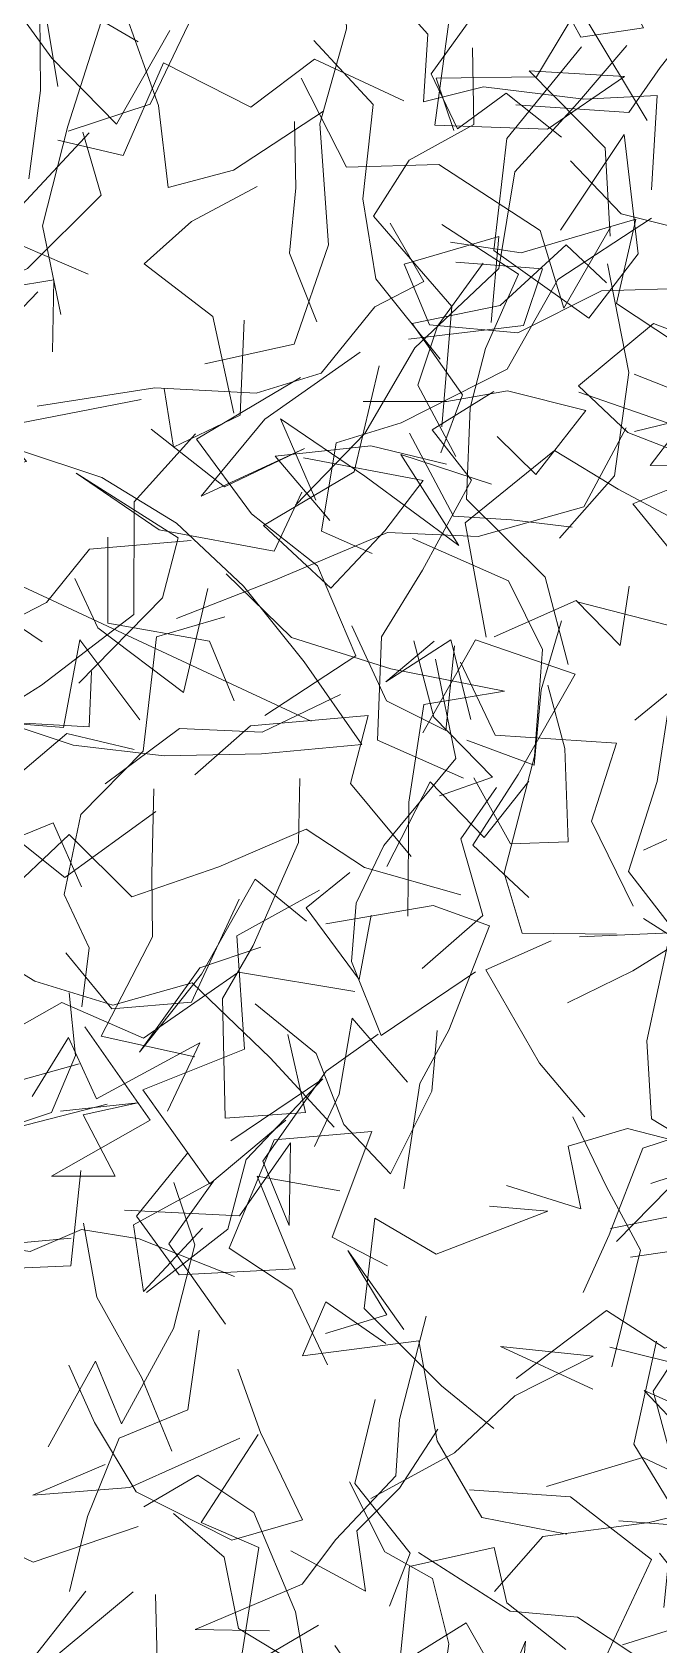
# Model space of a CAD drawing. Header units: metres. Extents: x 0 to 46.1, y -33.1 to 1.9.
# Drawn here: x 40.295 to 40.527, y -9.414 to -8.818 of the extents above; entities that cross this region are included whole.
import ezdxf

# ---------------------------------------------------------------- set-up
doc = ezdxf.new("R2010")
doc.units = ezdxf.units.M
doc.header["$LTSCALE"] = 0.02
doc.layers.add('AB_EXT_MASSIF', color=8, linetype='Continuous', lineweight=9)
doc.layers.add('BLOC_FEUILLAGE', color=7, linetype='Continuous', lineweight=13)
doc.layers.add('ARCHIBOOKS_ARBRE', color=7, linetype='Continuous')

# ---------------------------------------------------------------- blocks, each defined once
blk = doc.blocks.new('AB_ALPHA_7b87773eaf7dd805')
at = {"layer": 'BLOC_FEUILLAGE', "color": 8, "lineweight": 13, "true_color": 0x878787, "transparency": 33554572}
for points in [[(-1.7651, 1.5697), (-1.7543, 1.6512), (-1.7548, 1.7224), (-1.716, 1.7689), (-1.6521, 1.8513), (-1.6025, 1.8741)], [(-1.1943, 1.6235), (-1.2505, 1.717), (-1.3085, 1.8047), (-1.3675, 1.8744)], [(-1.493, 1.632), (-1.5762, 1.5775), (-1.6363, 1.5614), (-1.6452, 1.6373), (-1.6759, 1.7223), (-1.7209, 1.7715), (-1.7844, 1.8462)], [(-1.284, 1.7524), (-1.2555, 1.7005), (-1.1976, 1.7089), (-1.2253, 1.7609), (-1.2751, 1.7855), (-1.3532, 1.763), (-1.3687, 1.827)], [(-1.6641, 1.696), (-1.7399, 1.7407), (-1.8102, 1.8039), (-1.8739, 1.7434), (-1.8519, 1.6598)], [(-0.9656, 1.7862), (-1.0652, 1.8102), (-1.1332, 1.7344), (-1.1824, 1.6723), (-1.2112, 1.6307), (-1.3156, 1.6379)], [(-1.6025, 1.3986), (-1.52, 1.417), (-1.4885, 1.5086), (-1.4965, 1.6202), (-1.4718, 1.708), (-1.4753, 1.7839)], [(-1.1903, 1.5593), (-1.1851, 1.6465), (-1.2528, 1.643), (-1.3455, 1.6545), (-1.4006, 1.6406), (-1.3968, 1.703), (-1.4618, 1.7756)], [(-1.2934, 1.7843), (-1.2435, 1.7522), (-1.2964, 1.6636), (-1.389, 1.6625), (-1.3729, 1.6141)], [(-1.6347, 1.7066), (-1.684, 1.6199), (-1.7436, 1.6811), (-1.7955, 1.7522), (-1.8459, 1.7573), (-1.9334, 1.7295)], [(-1.7287, 1.6137), (-1.653, 1.6384), (-1.6143, 1.7196), (-1.6549, 1.7697)], [(-1.2734, 1.6079), (-1.3245, 1.6487), (-1.3693, 1.6156), (-1.3937, 1.6664), (-1.3428, 1.7373)], [(-1.7383, 1.6549), (-1.7491, 1.7199), (-1.6959, 1.7212), (-1.7291, 1.6182), (-1.7524, 1.5263), (-1.7353, 1.4443)], [(-1.2286, 1.5167), (-1.2331, 1.5982), (-1.3032, 1.6693), (-1.2153, 1.6641), (-1.2862, 1.6155), (-1.3904, 1.619), (-1.3767, 1.719)], [(-1.5189, 1.2683), (-1.4548, 1.3344), (-1.4087, 1.4135), (-1.3312, 1.4867), (-1.3166, 1.576), (-1.2587, 1.6394), (-1.2132, 1.6926)], [(-1.5019, 1.6974), (-1.4472, 1.6382), (-1.4566, 1.5512), (-1.4446, 1.4771), (-1.3853, 1.4029)], [(-1.3556, 1.6905), (-1.3543, 1.6198), (-1.4139, 1.5867), (-1.4469, 1.535), (-1.3747, 1.4518), (-1.3838, 1.3405)], [(-1.2744, 1.5221), (-1.2155, 1.6104), (-1.2028, 1.5003), (-1.2482, 1.4408), (-1.3357, 1.5033), (-1.3237, 1.6068), (-1.2549, 1.6914)], [(-1.419, 1.6415), (-1.5014, 1.6799), (-1.5602, 1.6357), (-1.6406, 1.6767), (-1.6778, 1.591), (-1.7381, 1.6054)], [(-1.5135, 1.6626), (-1.4717, 1.5803), (-1.3866, 1.5828), (-1.2931, 1.5218), (-1.2712, 1.4501), (-1.2283, 1.5249)], [(-1.7152, 1.6125), (-1.6981, 1.5544), (-1.7661, 1.4867), (-1.8147, 1.4642)], [(-1.4991, 1.4375), (-1.5244, 1.5008), (-1.5186, 1.5611), (-1.5197, 1.6224)], [(-1.2652, 1.5863), (-1.2184, 1.5373), (-1.1641, 1.5236), (-1.128, 1.4873)], [(-1.5542, 1.5625), (-1.6148, 1.5303), (-1.6584, 1.4911), (-1.5952, 1.4425), (-1.5757, 1.3533)], [(-1.4314, 1.5285), (-1.4004, 1.4749), (-1.4456, 1.4513), (-1.4951, 1.3902), (-1.5553, 1.3717), (-1.6486, 1.3766), (-1.7572, 1.3596)], [(-1.4482, 1.2235), (-1.4948, 1.2442), (-1.4813, 1.3258), (-1.4214, 1.3442), (-1.3234, 1.3938), (-1.2768, 1.4765), (-1.1902, 1.5332)], [(-1.3838, 1.5273), (-1.3132, 1.4815), (-1.3435, 1.4129), (-1.3577, 1.358), (-1.361, 1.2737), (-1.2886, 1.2018), (-1.2674, 1.1212)], [(-1.3757, 1.5111), (-1.3105, 1.5011), (-1.2048, 1.5322), (-1.2226, 1.4544), (-1.1327, 1.3949)], [(-1.1202, 1.2997), (-1.2123, 1.3353), (-1.2578, 1.3785), (-1.1884, 1.4359), (-1.1153, 1.4081), (-1.0486, 1.4687), (-0.977, 1.5305)], [(-1.7103, 1.4816), (-1.7903, 1.516), (-1.824, 1.4626), (-1.7419, 1.4764), (-1.7431, 1.4098)], [(-1.1537, 1.4686), (-1.2366, 1.466), (-1.3136, 1.4272), (-1.3951, 1.4348), (-1.4187, 1.4908), (-1.3313, 1.5162), (-1.3383, 1.4369)], [(-1.2319, 1.4734), (-1.269, 1.5087), (-1.3299, 1.4526), (-1.4113, 1.4359), (-1.3649, 1.3701), (-1.3849, 1.3164)], [(-1.4147, 1.4215), (-1.3085, 1.4341), (-1.2909, 1.4864), (-1.3708, 1.4925)], [(-1.3457, 1.4916), (-1.3878, 1.4335), (-1.4061, 1.3789), (-1.371, 1.3131)], [(-1.2752, 1.2379), (-1.2245, 1.2954), (-1.2113, 1.3906), (-1.231, 1.4911)], [(-1.7565, 1.4651), (-1.8318, 1.3871), (-1.7671, 1.3085), (-1.8354, 1.2949)], [(-1.64, 1.376), (-1.6316, 1.3218), (-1.5698, 1.3512), (-1.5663, 1.4389)], [(-1.4591, 1.4096), (-1.5471, 1.3477), (-1.6058, 1.2765), (-1.5106, 1.3206), (-1.5844, 1.285), (-1.6521, 1.3385)], [(-1.5144, 1.386), (-1.6103, 1.3292), (-1.5596, 1.2603), (-1.4987, 1.2123), (-1.4631, 1.1291), (-1.5471, 1.074)], [(-1.4417, 1.3969), (-1.4648, 1.2989), (-1.5483, 1.2494), (-1.4864, 1.1917), (-1.4363, 1.2445), (-1.401, 1.2911), (-1.5114, 1.3119)], [(-1.2063, 1.3892), (-1.1453, 1.3653), (-1.1915, 1.3049), (-1.0809, 1.3062), (-1.0702, 1.3598)], [(-1.3329, 1.3315), (-1.2971, 1.2966), (-1.2509, 1.3557), (-1.3233, 1.3739), (-1.3793, 1.3638), (-1.4563, 1.364)], [(-1.336, 1.3731), (-1.3928, 1.3379), (-1.3566, 1.2912), (-1.4017, 1.2082), (-1.4396, 1.1466), (-1.4431, 1.0512), (-1.3638, 1.0162)], [(-1.1631, 1.2148), (-1.2076, 1.2696), (-1.1491, 1.2928), (-1.175, 1.3438), (-1.2575, 1.3726)], [(-1.206, 1.3361), (-1.1035, 1.3611), (-1.053, 1.3255), (-1.0046, 1.2501), (-0.9434, 1.1689)], [(-1.3381, 1.2875), (-1.4216, 1.315), (-1.368, 1.231), (-1.455, 1.295), (-1.5328, 1.3479), (-1.5, 1.2727)], [(-1.6113, 1.3342), (-1.6679, 1.2712), (-1.668, 1.1672), (-1.7532, 1.1021), (-1.8295, 1.054), (-1.8884, 1.041)], [(-1.6288, 1.1637), (-1.5372, 1.1994), (-1.4339, 1.2431), (-1.3502, 1.2392), (-1.2528, 1.2668), (-1.2137, 1.3396)], [(-1.4138, 1.3348), (-1.373, 1.2581), (-1.3194, 1.2548), (-1.2635, 1.2479)], [(-1.3796, 1.3061), (-1.4493, 1.323), (-1.5376, 1.3134), (-1.4872, 1.2542)], [(-1.1387, 1.239), (-1.2212, 1.2831), (-1.2798, 1.3187), (-1.3623, 1.252), (-1.3428, 1.1463)], [(-1.513, 1.2803), (-1.5387, 1.2259), (-1.6448, 1.2454), (-1.7213, 1.2979), (-1.627, 1.2381), (-1.6415, 1.1827), (-1.7187, 1.1038)], [(-1.5754, 1.0877), (-1.5982, 1.1426), (-1.6922, 1.1594), (-1.6919, 1.2388)], [(-1.411, 1.2375), (-1.3224, 1.1982), (-1.291, 1.135), (-1.2983, 1.0364), (-1.3264, 0.9283), (-1.3097, 0.8731), (-1.2228, 0.8722)], [(-1.6153, 1.2355), (-1.709, 1.2276), (-1.7485, 1.1783), (-1.7992, 1.1525), (-1.8102, 1.1), (-1.8718, 1.135)], [(-1.7226, 1.2006), (-1.7012, 1.1549), (-1.6221, 1.0951), (-1.5998, 1.1912)], [(-1.583, 1.2047), (-1.5226, 1.1461), (-1.4309, 1.1172), (-1.3261, 1.0964), (-1.4004, 1.0842), (-1.4144, 0.994), (-1.4151, 0.8886)], [(-1.2109, 1.1933), (-1.2193, 1.1386), (-1.2598, 1.1802), (-1.3354, 1.1467)], [(-1.2588, 1.1789), (-1.1766, 1.1576), (-1.0951, 1.1212), (-1.0082, 1.0889), (-0.9089, 1.0645), (-0.8154, 1.0229), (-0.7594, 1.033)], [(-1.8977, 1.1482), (-1.7933, 1.1141), (-1.7996, 1.1737), (-1.7525, 1.1419)], [(-1.716, 0.8049), (-1.7094, 0.8594), (-1.7324, 0.9086), (-1.7171, 0.9827), (-1.6593, 1.0411), (-1.6472, 1.1466), (-1.5841, 1.1651)], [(-1.3607, 1.0512), (-1.2986, 1.0282), (-1.2922, 1.0977), (-1.2735, 1.1615)], [(-1.467, 1.1567), (-1.4349, 1.0875), (-1.3802, 1.0601), (-1.3721, 1.1382)], [(-1.6625, 1.0701), (-1.7178, 1.1439), (-1.7331, 1.0629), (-1.8134, 1.0693), (-1.7093, 1.0636), (-1.7072, 1.1145)], [(-1.3571, 1.0702), (-1.3755, 1.144), (-1.4356, 1.1052), (-1.3908, 1.1425)], [(-1.386, 0.9997), (-1.3371, 1.0172), (-1.3913, 1.0726), (-1.4097, 1.143)], [(-1.3034, 0.906), (-1.3552, 0.9542), (-1.3133, 1.0194), (-1.2608, 1.1122), (-1.3529, 1.1438), (-1.4013, 1.0579)], [(-1.1561, 0.8582), (-1.2117, 0.9301), (-1.185, 1.013), (-1.1751, 1.0788), (-1.1235, 1.1367), (-1.2056, 1.0698)], [(-1.9779, 1.1305), (-1.9259, 1.0834), (-1.8602, 1.0244), (-1.8126, 0.9464), (-1.7426, 0.975), (-1.7163, 0.9158)], [(-1.3898, 1.1261), (-1.371, 1.0342), (-1.4375, 0.954), (-1.463, 0.9006), (-1.4672, 0.8469), (-1.4398, 0.7785), (-1.3528, 0.8372)], [(-1.2073, 0.898), (-1.2457, 0.9763), (-1.2228, 1.0484), (-1.3346, 1.0559), (-1.3667, 1.1233)], [(-1.2859, 1.1021), (-1.2703, 1.0435), (-1.2673, 0.9572), (-1.3205, 0.9555), (-1.3542, 1.0163)], [(-1.6945, 1.0109), (-1.626, 1.062), (-1.5497, 1.0586), (-1.4773, 1.0935)], [(-1.4121, 0.9437), (-1.4681, 1.0112), (-1.4519, 1.0741), (-1.5603, 1.0644), (-1.6117, 1.0191)], [(-1.6479, 0.9853), (-1.7316, 0.9244), (-1.8118, 0.9882), (-1.73, 1.0574), (-1.6678, 1.0427)], [(-1.1978, 0.9496), (-1.1277, 0.9818), (-1.1386, 1.0306), (-1.061, 0.995), (-0.9921, 0.9075), (-0.9191, 0.8989), (-0.8325, 0.8652)], [(-1.515, 1.0158), (-1.5162, 0.9566), (-1.5578, 0.8617), (-1.5861, 0.8127), (-1.5839, 0.7023), (-1.5096, 0.7073), (-1.5258, 0.7794)], [(-1.3035, 1.0133), (-1.3449, 0.9614), (-1.3947, 1.0127), (-1.4346, 0.9345)], [(-1.6117, 0.7589), (-1.6983, 0.778), (-1.6509, 0.8695), (-1.6513, 0.9278), (-1.6497, 1.0064)], [(-1.3335, 1.0075), (-1.3664, 0.9602), (-1.3461, 0.8892), (-1.4019, 0.8405)], [(-1.3663, 0.9083), (-1.4551, 0.9338), (-1.5089, 0.9689), (-1.5896, 0.9344), (-1.6699, 0.9065), (-1.7276, 0.9642), (-1.7936, 0.9018)], [(-1.4686, 0.929), (-1.509, 0.8964), (-1.46, 0.8303), (-1.449, 0.8897)], [(-1.5508, 0.86), (-1.6071, 0.8411), (-1.6628, 0.7632), (-1.6056, 0.8353), (-1.5561, 0.9229), (-1.5088, 0.884)], [(-1.5278, 0.7003), (-1.5979, 0.6417), (-1.6597, 0.7284), (-1.5658, 0.766), (-1.5729, 0.8704), (-1.4967, 0.9126)], [(-1.7309, 0.8549), (-1.6885, 0.8031), (-1.6149, 0.8092), (-1.5709, 0.9043)], [(-1.491, 0.8815), (-1.3919, 0.8987), (-1.3397, 0.8799), (-1.3774, 0.7835), (-1.4042, 0.7342), (-1.4189, 0.6368)], [(-1.1978, 0.8865), (-1.105, 0.8277), (-1.0813, 0.9034), (-1.0089, 0.8812)], [(-1.9149, 0.7948), (-1.8511, 0.8846), (-1.7594, 0.8288), (-1.6874, 0.8064), (-1.6141, 0.8273), (-1.5424, 0.7579), (-1.4833, 0.6939)], [(-1.268, 0.8088), (-1.2077, 0.8381), (-1.1193, 0.893), (-1.063, 0.8528)], [(-1.2519, 0.7033), (-1.2937, 0.753), (-1.3432, 0.8393), (-1.2829, 0.866)], [(-1.0039, 0.6429), (-1.1066, 0.6507), (-1.1905, 0.7016), (-1.1947, 0.7737), (-1.1732, 0.8733), (-1.2567, 0.8695)], [(-1.6927, 0.715), (-1.7776, 0.6932), (-1.8128, 0.7343), (-1.8248, 0.8386)], [(-1.464, 0.819), (-1.5716, 0.8371), (-1.659, 0.7761), (-1.7346, 0.8091), (-1.8151, 0.7634), (-1.7699, 0.704)], [(-1.7278, 0.8179), (-1.7219, 0.76), (-1.7441, 0.7074), (-1.8169, 0.6832), (-1.8806, 0.6706), (-1.8102, 0.7275), (-1.8747, 0.6408)], [(-1.3881, 0.7832), (-1.393, 0.7272), (-1.4311, 0.6509), (-1.4744, 0.6962), (-1.4997, 0.7618), (-1.5562, 0.8079)], [(-1.4156, 0.7353), (-1.4665, 0.7944), (-1.4785, 0.7243), (-1.5012, 0.6759)], [(-1.7618, 0.7223), (-1.7282, 0.7768), (-1.7024, 0.7199), (-1.6072, 0.7719), (-1.637, 0.7086)], [(-1.7134, 0.7866), (-1.653, 0.7002), (-1.7439, 0.6487), (-1.6853, 0.6486), (-1.7149, 0.7053), (-1.6645, 0.7163), (-1.7357, 0.7085)], [(-1.4426, 0.7796), (-1.4906, 0.7457), (-1.5491, 0.6624), (-1.5246, 0.6031), (-1.5236, 0.6793), (-1.5704, 0.6119), (-1.6768, 0.6172)], [(-1.2535, 0.5412), (-1.2295, 0.5946), (-1.1984, 0.6746), (-1.1334, 0.6957), (-1.1101, 0.777)], [(-1.9468, 0.5107), (-1.8542, 0.5738), (-1.8167, 0.6198), (-1.8209, 0.7236), (-1.7185, 0.7524)], [(-1.6565, 0.5412), (-1.5813, 0.5997), (-1.5644, 0.6641), (-1.4935, 0.7384), (-1.5785, 0.6814)], [(-1.2269, 0.4726), (-1.2004, 0.5802), (-1.2319, 0.6389), (-1.2631, 0.7034)], [(-1.8882, 0.5699), (-1.8259, 0.646), (-1.8053, 0.6927), (-1.8234, 0.5825), (-1.7258, 0.5915)], [(-1.4341, 0.5657), (-1.485, 0.5923), (-1.4485, 0.69), (-1.5385, 0.6823), (-1.5801, 0.5821), (-1.5224, 0.544), (-1.4892, 0.4743)], [(-1.3241, 0.6401), (-1.2556, 0.6184), (-1.2672, 0.6762), (-1.2124, 0.6928), (-1.106, 0.6652), (-1.0138, 0.6177)], [(-1.0836, 0.6857), (-1.0542, 0.6273), (-1.0778, 0.5252), (-1.1781, 0.4898), (-1.232, 0.5246), (-1.3152, 0.4618)], [(-1.4781, 0.6351), (-1.5542, 0.6485), (-1.5192, 0.5632), (-1.6262, 0.5576), (-1.6655, 0.6117), (-1.6184, 0.6699)], [(-0.9722, 0.6579), (-1.0782, 0.6227), (-1.0651, 0.5736), (-0.9825, 0.5668), (-1.0633, 0.5939), (-1.1472, 0.6167), (-1.2282, 0.6004)], [(-1.1636, 0.5439), (-1.066, 0.5847), (-0.9921, 0.6076), (-1.0021, 0.6676), (-1.114, 0.6672), (-1.1911, 0.6419)], [(-1.9102, 0.4248), (-1.9086, 0.5068), (-1.8184, 0.5619), (-1.7263, 0.5659), (-1.7171, 0.654)], [(-1.747, 0.3987), (-1.7034, 0.4779), (-1.6794, 0.4198), (-1.6313, 0.5081), (-1.6118, 0.5853), (-1.631, 0.6428)], [(-1.6047, 0.6007), (-1.6592, 0.5422), (-1.6685, 0.6037), (-1.5945, 0.644), (-1.6357, 0.5862), (-1.5835, 0.512)], [(-0.9377, 0.6463), (-1.0257, 0.5896), (-1.1104, 0.5506), (-1.1459, 0.515), (-1.1889, 0.4501), (-1.161, 0.3476), (-1.0675, 0.3492)], [(-1.2226, 0.5883), (-1.1747, 0.6371), (-1.1123, 0.5719), (-1.1541, 0.5184)], [(-1.3359, 0.4157), (-1.384, 0.455), (-1.4555, 0.5263), (-1.4456, 0.6099), (-1.3892, 0.5766), (-1.2861, 0.6164), (-1.3397, 0.621)], [(-1.2096, 0.5737), (-1.1172, 0.5874), (-1.037, 0.6083), (-1.0067, 0.5685), (-0.925, 0.6192)], [(-1.8231, 0.5877), (-1.7637, 0.5792), (-1.7163, 0.5995), (-1.6632, 0.5909), (-1.5751, 0.5559)], [(-1.7145, 0.6052), (-1.7022, 0.5369), (-1.6607, 0.4623), (-1.633, 0.3946)], [(-1.419, 0.5072), (-1.4707, 0.5799), (-1.4346, 0.5206), (-1.4912, 0.5034)], [(-1.4355, 0.4942), (-1.4908, 0.5326), (-1.5125, 0.4827), (-1.405, 0.4965), (-1.3882, 0.4041), (-1.3469, 0.3336), (-1.2684, 0.318)], [(-1.6078, 0.5063), (-1.6182, 0.433), (-1.6817, 0.4067), (-1.7107, 0.3343), (-1.7273, 0.2652)], [(-1.3984, 0.5193), (-1.4228, 0.424), (-1.4262, 0.3719), (-1.4816, 0.3131), (-1.5128, 0.2718), (-1.6115, 0.2301), (-1.5428, 0.2288)], [(-1.1857, 0.4964), (-1.2067, 0.4012), (-1.1543, 0.3152), (-1.0924, 0.2964)], [(-1.4495, 0.3511), (-1.372, 0.3931), (-1.3164, 0.4458), (-1.2441, 0.4825), (-1.3296, 0.4912), (-1.2446, 0.452)], [(-1.2289, 0.4907), (-1.1754, 0.4774), (-1.1578, 0.3983), (-1.0591, 0.3803), (-1.085, 0.3118), (-1.1302, 0.2102), (-1.1339, 0.1461)], [(-1.5721, 0.4705), (-1.5512, 0.4119), (-1.5125, 0.3314), (-1.5777, 0.3125), (-1.6659, 0.3572), (-1.7044, 0.4213), (-1.728, 0.474)], [(-1.179, 0.2502), (-1.172, 0.3209), (-1.1588, 0.4102), (-1.1971, 0.4507), (-1.1135, 0.4135), (-1.0653, 0.3536), (-0.9801, 0.3109)], [(-1.4453, 0.4425), (-1.4642, 0.3649), (-1.4131, 0.3004), (-1.4322, 0.2516)], [(-1.6946, 0.3823), (-1.7612, 0.354), (-1.6719, 0.361), (-1.5702, 0.4066)], [(-1.5534, 0.4102), (-1.6059, 0.3287), (-1.5527, 0.3057), (-1.569, 0.2023), (-1.6466, 0.202), (-1.6481, 0.2623)], [(-1.3875, 0.4151), (-1.4229, 0.3606), (-1.4622, 0.321), (-1.4543, 0.2653), (-1.5232, 0.3026)], [(-1.2873, 0.362), (-1.1985, 0.389), (-1.1122, 0.3481), (-1.1925, 0.3287), (-1.2905, 0.3159), (-1.3352, 0.265)], [(-1.5003, 0.1407), (-1.5188, 0.2464), (-1.5573, 0.338), (-1.609, 0.3725), (-1.6589, 0.3432)], [(-1.4689, 0.3665), (-1.4363, 0.3017), (-1.3923, 0.2772), (-1.3774, 0.2168), (-1.3891, 0.1352), (-1.4382, 0.1513), (-1.4827, 0.2153)], [(-1.3582, 0.359), (-1.2651, 0.3526), (-1.1902, 0.2946), (-1.2319, 0.206)], [(-1.953, 0.1957), (-1.9446, 0.2896), (-1.8933, 0.2805), (-1.8392, 0.329), (-1.761, 0.2922), (-1.6642, 0.325)], [(-1.4944, 0.1841), (-1.5715, 0.2309), (-1.5846, 0.2969), (-1.6315, 0.3371)], [(-1.2206, 0.3303), (-1.1388, 0.3242), (-1.1233, 0.239), (-1.0682, 0.1628), (-1.1163, 0.242), (-1.0409, 0.2011)], [(-1.2172, 0.216), (-1.1514, 0.2365), (-1.1256, 0.289), (-1.0684, 0.3216)], [(-1.2695, 0.2115), (-1.3238, 0.2546), (-1.3355, 0.3058), (-1.4136, 0.2883), (-1.4224, 0.2032), (-1.342, 0.2043), (-1.3091, 0.1591)], [(-1.1831, 0.3005), (-1.1207, 0.2219), (-1.0911, 0.1567), (-1.1729, 0.1845), (-1.2587, 0.2413), (-1.3207, 0.2469), (-1.4055, 0.3012)], [(-1.9619, 0.1282), (-1.8549, 0.1126), (-1.7747, 0.1861), (-1.7124, 0.2655)], [(-1.9348, 0.1518), (-1.9156, 0.2074), (-1.8488, 0.2204), (-1.7543, 0.1936), (-1.6688, 0.2649)], [(-1.3745, -0.0559), (-1.4752, -0.0301), (-1.4985, 0.0184), (-1.5148, 0.1099), (-1.5717, 0.1903), (-1.4977, 0.2341)], [(-1.2335, 0.1153), (-1.3067, 0.1399), (-1.3615, 0.2362), (-1.4246, 0.1968), (-1.4652, 0.1265)], [(-1.3396, 0.0517), (-1.3146, 0.1295), (-1.3065, 0.2194), (-1.3352, 0.1513), (-1.2593, 0.0999)]]:
    blk.add_lwpolyline(points, dxfattribs=at)

msp = doc.modelspace()

# ---------------------------------------------------------------- linework, layer by layer
at = {"layer": 'AB_EXT_MASSIF', "lineweight": 9, "true_color": 0x606060, "transparency": 33554597}
for points in [[(40.2, -8.98), (40.31634, -8.85523)], [(40.2, -8.98), (40.33549, -8.95366)], [(40.18367, -8.97239), (40.22074, -8.96902), (40.2566, -8.96824), (40.29023, -8.97223), (40.32096, -8.98245), (40.34854, -8.99942), (40.37322, -9.02262), (40.39567, -9.05059), (40.41692, -9.08114), (40.37986, -9.08451), (40.344, -9.08529), (40.31036, -9.0813), (40.27963, -9.07108), (40.25205, -9.05411), (40.22737, -9.03091), (40.20492, -9.00294), (40.18367, -8.97239)], [(40.2, -8.98), (40.39826, -9.07244)]]:
    msp.add_lwpolyline(points, dxfattribs=at)

# ---------------------------------------------------------------- block references
at = {"layer": 'ARCHIBOOKS_ARBRE', "transparency": 33554687, "xscale": 0.4, "yscale": 0.4}
msp.add_blockref('AB_ALPHA_7b87773eaf7dd805', (41, -9.5), dxfattribs=at)

doc.saveas('drawing.dxf')
